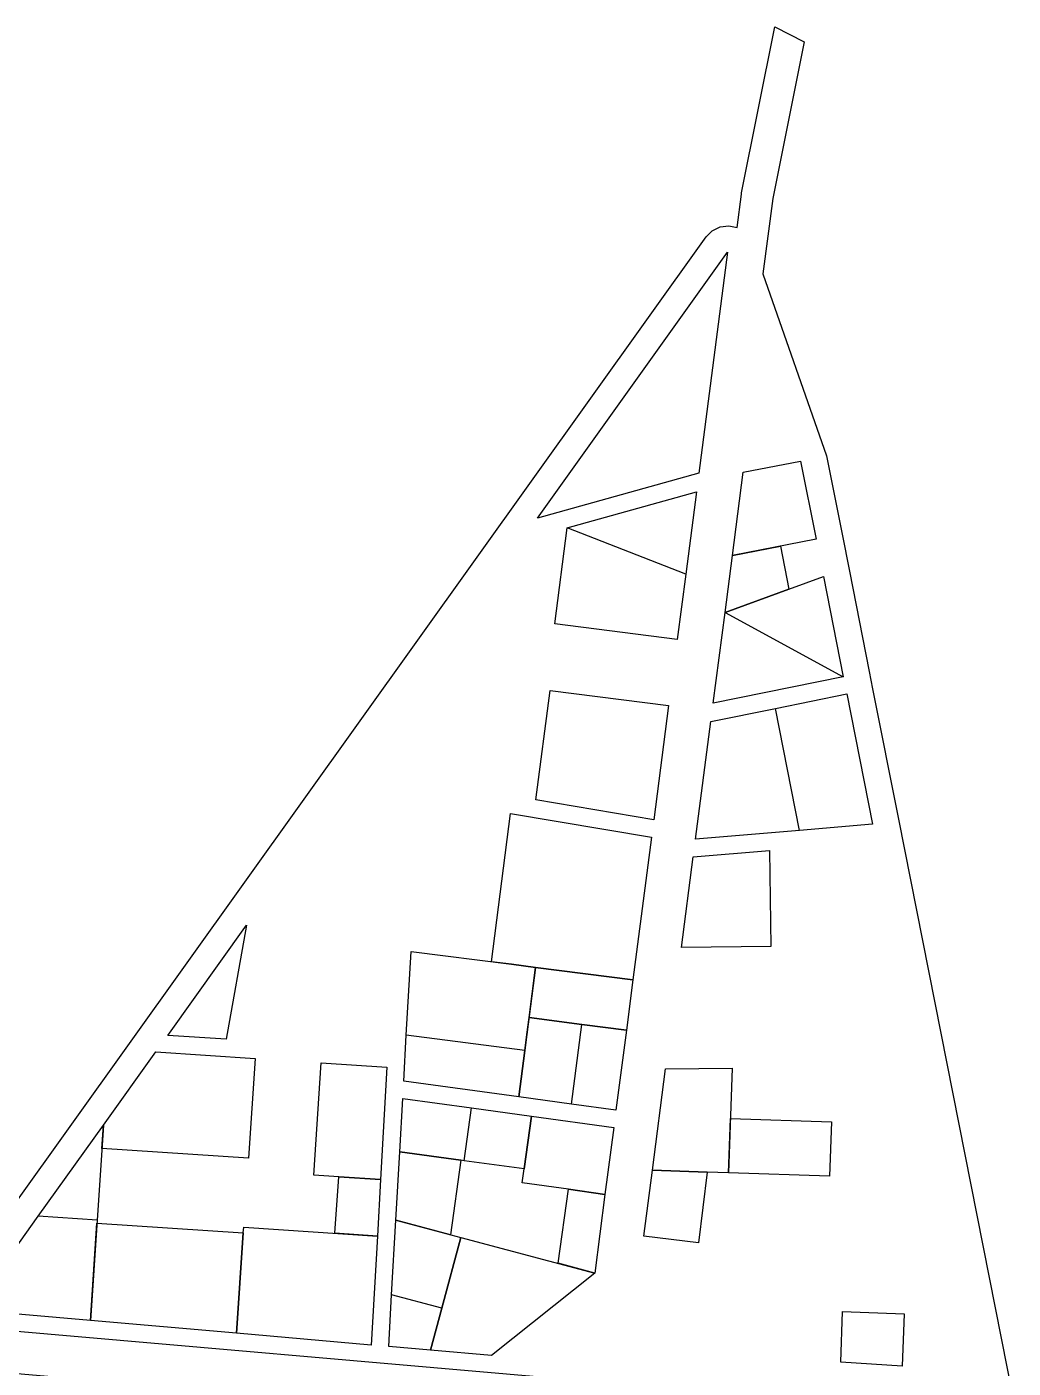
# Model space of a CAD drawing. Header units: inches. Extents: x 479068 to 481072, y 3926601 to 3928387.
# Drawn here: x 480594.9 to 480781.4, y 3928133.7 to 3928387.3 of the extents above; entities that cross this region are included whole.
import ezdxf

# ---------------------------------------------------------------- set-up
doc = ezdxf.new("R2010")
doc.units = ezdxf.units.IN
doc.header["$MEASUREMENT"] = 0

msp = doc.modelspace()

# ---------------------------------------------------------------- linework, layer by layer
for points in [[(480581.26, 3928148.84), (480723.39, 3928347.58), (480724.56, 3928348.74), (480726.04, 3928349.46), (480727.68, 3928349.66), (480729.23, 3928349.33), (480730.06, 3928355.69), (480730.09, 3928355.89), (480736.35, 3928387.31), (480741.9, 3928384.48), (480736, 3928354.82), (480734.14, 3928340.57), (480746.16, 3928306.17), (480749.09, 3928291.37), (480750.48, 3928284.35), (480754.23, 3928265.39), (480754.87, 3928262.15), (480759.76, 3928237.47), (480781.45, 3928127.86)], [(480691.52, 3928294.41), (480727.46, 3928344.67), (480722.02, 3928302.91), (480691.52, 3928294.41)], [(480728.37, 3928287.31), (480730.42, 3928303.08), (480741.26, 3928305.2), (480744.19, 3928290.4), (480728.37, 3928287.31)], [(480697.14, 3928292.55), (480721.56, 3928299.36), (480719.53, 3928283.78)], [(480719.53, 3928283.78), (480717.93, 3928271.45), (480694.78, 3928274.43), (480697.14, 3928292.55)], [(480719.53, 3928283.78), (480697.14, 3928292.55)], [(480728.37, 3928287.31), (480737.45, 3928289.08), (480739.05, 3928280.99)], [(480726.97, 3928276.57), (480728.37, 3928287.31)], [(480739.05, 3928280.99), (480745.58, 3928283.38), (480749.33, 3928264.42)], [(480739.05, 3928280.99), (480739.05, 3928280.99), (480726.97, 3928276.57)], [(480726.97, 3928276.57), (480739.05, 3928280.99)], [(480749.33, 3928264.42), (480724.73, 3928259.4), (480726.97, 3928276.57)], [(480726.97, 3928276.57), (480749.33, 3928264.42)], [(480693.88, 3928261.83), (480716.3, 3928258.95), (480713.49, 3928237.35), (480691.18, 3928241.11), (480693.88, 3928261.83)], [(480736.48, 3928258.43), (480749.97, 3928261.18), (480754.85, 3928236.5), (480741.05, 3928235.35)], [(480741.05, 3928235.35), (480721.39, 3928233.72), (480724.28, 3928255.94), (480736.48, 3928258.43)], [(480741.05, 3928235.35), (480736.48, 3928258.43)], [(480686.56, 3928210.04), (480682.77, 3928210.52), (480686.42, 3928238.57), (480713.06, 3928234.08), (480709.55, 3928207.08)], [(480718.71, 3928213.18), (480720.95, 3928230.37), (480735.37, 3928231.57), (480735.6, 3928213.39), (480718.71, 3928213.18)], [(480632.64, 3928195.87), (480621.57, 3928196.6), (480636.48, 3928217.45), (480632.64, 3928195.87)], [(480666.69, 3928196.63), (480667.58, 3928212.47), (480686.56, 3928210.04)], [(480691.15, 3928209.45), (480686.56, 3928210.04)], [(480686.56, 3928210.04), (480691.15, 3928209.45)], [(480691.15, 3928209.45), (480689.5, 3928196.74)], [(480689.92, 3928199.97), (480691.15, 3928209.45)], [(480691.15, 3928209.45), (480691.15, 3928209.45)], [(480709.55, 3928207.08), (480691.15, 3928209.45)], [(480691.15, 3928209.45), (480709.55, 3928207.08)], [(480709.55, 3928207.08), (480708.31, 3928197.6)], [(480689.5, 3928196.74), (480689.92, 3928199.97)], [(480699.89, 3928198.68), (480689.92, 3928199.97)], [(480689.92, 3928199.97), (480699.89, 3928198.68)], [(480697.92, 3928183.59), (480699.89, 3928198.68)], [(480699.89, 3928198.68), (480699.89, 3928198.68)], [(480708.31, 3928197.6), (480699.89, 3928198.68)], [(480699.89, 3928198.68), (480708.31, 3928197.6)], [(480687.96, 3928184.96), (480666.2, 3928187.96), (480666.69, 3928196.63)], [(480689.11, 3928193.75), (480666.69, 3928196.63)], [(480689.11, 3928193.75), (480689.5, 3928196.74)], [(480689.5, 3928196.74), (480689.11, 3928193.75)], [(480708.31, 3928197.6), (480706.34, 3928182.43), (480697.92, 3928183.59)], [(480689.11, 3928193.75), (480687.96, 3928184.96)], [(480687.96, 3928184.96), (480689.11, 3928193.75)], [(480689.11, 3928193.75), (480689.11, 3928193.75)], [(480609.43, 3928179.63), (480619.31, 3928193.45), (480638.08, 3928192.21), (480636.82, 3928173.39), (480609.13, 3928175.22), (480609.43, 3928179.63)], [(480653.92, 3928169.86), (480649.2, 3928170.17), (480650.61, 3928191.38), (480663.02, 3928190.57), (480661.83, 3928169.34)], [(480713.23, 3928171.09), (480715.73, 3928190.24), (480728.29, 3928190.4), (480727.62, 3928170.61)], [(480665.45, 3928174.56), (480666.01, 3928184.65), (480679.03, 3928182.86)], [(480697.92, 3928183.59), (480687.96, 3928184.96)], [(480677.63, 3928172.89), (480679.03, 3928182.86)], [(480679.03, 3928182.86), (480690.34, 3928181.3)], [(480688.95, 3928171.33), (480690.34, 3928181.3)], [(480690.34, 3928181.3), (480688.95, 3928171.33), (480688.95, 3928171.33)], [(480690.34, 3928181.3), (480705.91, 3928179.16), (480704.26, 3928166.53)], [(480727.62, 3928170.61), (480727.97, 3928180.88), (480747.08, 3928180.25), (480746.73, 3928169.97), (480727.62, 3928170.61)], [(480597.1, 3928162.39), (480609.43, 3928179.63)], [(480609.43, 3928179.63), (480608.23, 3928161.66)], [(480664.72, 3928161.64), (480665.45, 3928174.56)], [(480677.01, 3928172.97), (480665.45, 3928174.56)], [(480665.45, 3928174.56), (480677.01, 3928172.97), (480677.01, 3928172.97)], [(480677.01, 3928172.97), (480675.04, 3928158.9), (480664.72, 3928161.64)], [(480677.63, 3928172.89), (480677.01, 3928172.97)], [(480688.95, 3928171.33), (480677.63, 3928172.89)], [(480697.34, 3928167.48), (480688.58, 3928168.68), (480688.95, 3928171.33)], [(480723.61, 3928170.75), (480721.96, 3928157.37), (480711.61, 3928158.63), (480713.23, 3928171.09)], [(480723.61, 3928170.75), (480713.23, 3928171.09)], [(480713.23, 3928171.09), (480723.61, 3928170.75), (480723.61, 3928170.75)], [(480727.62, 3928170.61), (480723.61, 3928170.75)], [(480661.22, 3928158.64), (480653.2, 3928159.17), (480653.92, 3928169.86)], [(480653.92, 3928169.86), (480653.92, 3928169.86), (480661.83, 3928169.34)], [(480661.83, 3928169.34), (480653.92, 3928169.86)], [(480661.83, 3928169.34), (480661.22, 3928158.64)], [(480702.33, 3928151.65), (480695.39, 3928153.49), (480697.34, 3928167.48)], [(480697.34, 3928167.48), (480697.34, 3928167.48), (480704.26, 3928166.53)], [(480704.26, 3928166.53), (480697.34, 3928167.48)], [(480704.26, 3928166.53), (480702.33, 3928151.65)], [(480606.96, 3928142.66), (480586, 3928144.48), (480585.33, 3928145.93), (480597.1, 3928162.39)], [(480608.23, 3928161.66), (480597.1, 3928162.39)], [(480608.23, 3928161.66), (480606.96, 3928142.66)], [(480606.96, 3928142.66), (480608.19, 3928161.07), (480635.87, 3928159.24)], [(480663.92, 3928147.52), (480664.72, 3928161.64)], [(480664.72, 3928161.64), (480676.98, 3928158.38)], [(480635.87, 3928159.24), (480635.87, 3928159.24), (480634.6, 3928140.25)], [(480634.6, 3928140.25), (480635.87, 3928159.24)], [(480661.22, 3928158.64), (480660.06, 3928138.03), (480634.6, 3928140.25)], [(480635.87, 3928159.24), (480635.94, 3928160.3), (480661.22, 3928158.64)], [(480673.38, 3928145.01), (480676.98, 3928158.38)], [(480676.98, 3928158.38), (480673.38, 3928145.01)], [(480676.98, 3928158.38), (480702.33, 3928151.65)], [(480702.33, 3928151.65), (480682.81, 3928136.06), (480671.24, 3928137.06)], [(480671.24, 3928137.06), (480663.37, 3928137.75), (480663.92, 3928147.52)], [(480673.38, 3928145.01), (480663.92, 3928147.52)], [(480673.38, 3928145.01), (480671.24, 3928137.06)], [(480671.24, 3928137.06), (480673.38, 3928145.01)], [(480673.38, 3928145.01), (480673.38, 3928145.01)], [(480760.81, 3928143.96), (480760.48, 3928134.02), (480748.86, 3928134.81), (480749.18, 3928144.35), (480760.81, 3928143.96)], [(480583.58, 3928141.46), (480700.83, 3928131.26), (480700.33, 3928127.41), (480700.33, 3928127.39), (480699.82, 3928123.31), (480582.9, 3928133.49)], [(480634.6, 3928140.25), (480606.96, 3928142.66)]]:
    msp.add_lwpolyline(points)

doc.saveas('drawing.dxf')
